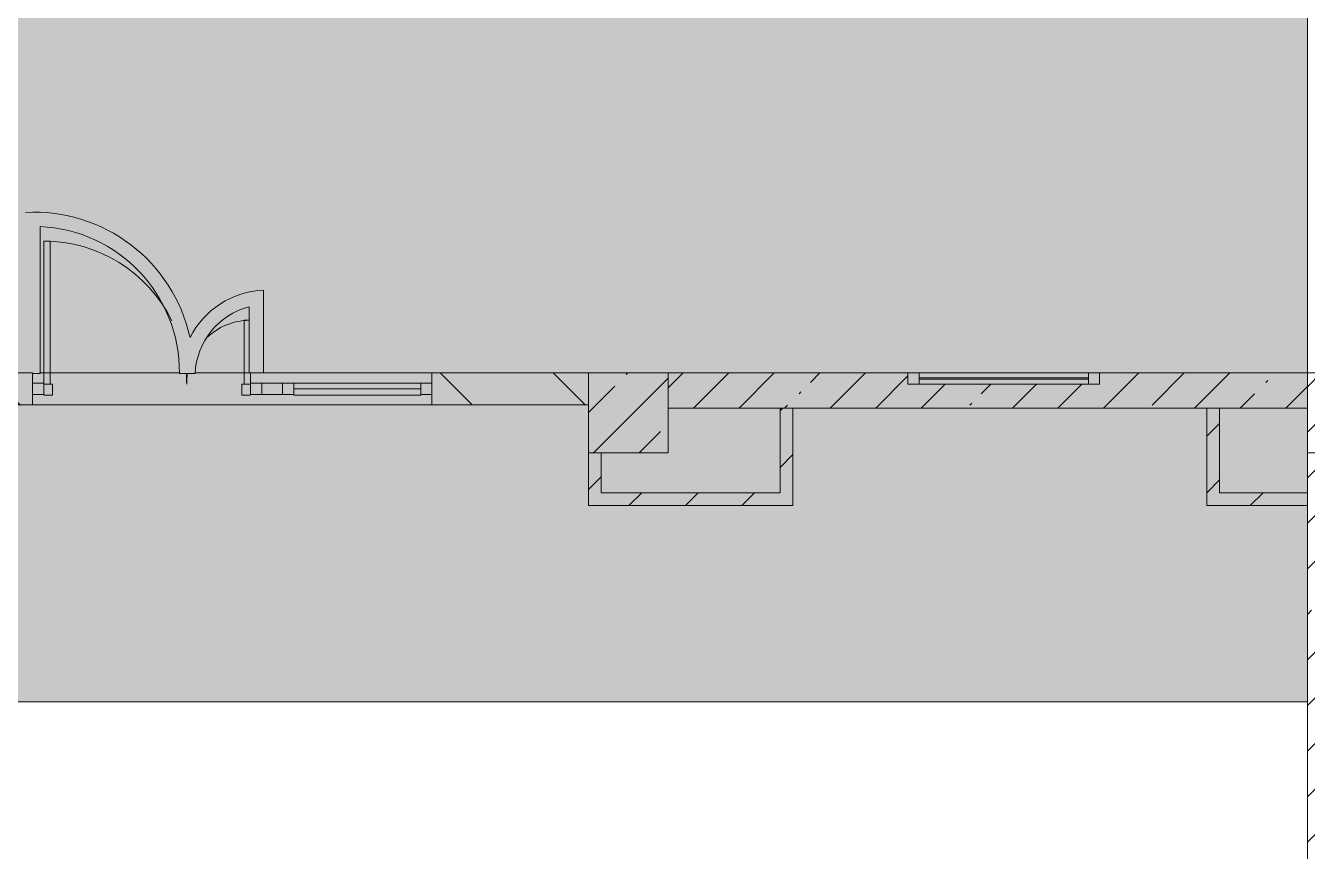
# Model space of a CAD drawing. Header units: millimetres. Extents: x 39815 to 261742, y -8553 to 29000.
# Drawn here: x 192120 to 200142, y 4907 to 10073 of the extents above; entities that cross this region are included whole.
import ezdxf

# ---------------------------------------------------------------- set-up
doc = ezdxf.new("R2010")
doc.units = ezdxf.units.MM
for name, color, linetype, lineweight in [('A-DETL', 7, 'Continuous', 5), ('I-WALL-3', 7, 'Continuous', 5), ('S-COLS', 7, 'Continuous', 5)]:
    doc.layers.add(name, color=color, linetype=linetype, lineweight=lineweight)
doc.layers.add('A-DETL-GENF-2', color=7, linetype='Continuous', lineweight=9, true_color=0x4994b4, transparency=0.4)
for name, color, linetype, lineweight, true_color in [('A-DETL-GENF-5', 7, 'Continuous', 5, 0x6f9cb0), ('A-DOOR-3', 7, 'Continuous', 5, 0xe2e2e2), ('A-DOOR-4', 7, 'Continuous', 5, 0x6f9cb0), ('A-FLOR-2', 7, 'Continuous', 5, 0x6f9cb0), ('A-GLAZ-3', 7, 'Continuous', 5, 0x2b586c), ('A-GLAZ-CURT-3', 7, 'Continuous', 5, 0x2b586c), ('A-GLAZ-CWMG-4', 7, 'Continuous', 5, 0x2b586c), ('A-WALL-5', 7, 'Continuous', 9, 0x2b586c), ('I-WALL-4', 7, 'Continuous', 5, 0x2b586c), ('S-COLS-1', 7, 'Continuous', 5, 0x2b586c)]:
    doc.layers.add(name, color=color, linetype=linetype, lineweight=lineweight, true_color=true_color)
pattern_1 = [(45, (134731.94, 0), (-285.1231, 285.1231), []), (45, (135017.06, 0), (-285.1231, 285.1231), [504.031, -100.806, 16.764, -84.042])]
pattern_2 = [(45, (134731.94, 0), (-176.7767, 176.7767), [])]

# ---------------------------------------------------------------- blocks, each defined once
blk = doc.blocks.new('BSC_Колонна _Прямоугольная - 500х500-V99-Общий план 2 этажа с размещением фрагментов 2_8-2_11')
at = {"layer": 'S-COLS'}
h = blk.add_hatch(dxfattribs=at)
h.set_pattern_fill('FP_47', color=256, style=0, pattern_type=2)
h.set_pattern_definition([(45, (-61160, -7650), (-285.1231, 285.1231), []), (45, (-60874.88, -7650), (-285.123, 285.123), [504.031, -100.806, 16.764, -84.042])])
h.paths.add_polyline_path([(-250, -250), (250, -250), (250, 250), (-250, 250)])
at = {"layer": 'S-COLS-1'}
for p, q in [((250, 250), (-250, 250)), ((-250, 250), (-250, -250)), ((250, -250), (250, 250)), ((-250, -250), (250, -250))]:
    blk.add_line(p, q, dxfattribs=at)
blk = doc.blocks.new('BSC_Колонна _Прямоугольная - 500х500-V110-Общий план 2 этажа с размещением фрагментов 2_8-2_11')
at = {"layer": 'S-COLS'}
h = blk.add_hatch(dxfattribs=at)
h.set_pattern_fill('FP_58', color=256, style=0, pattern_type=2)
h.set_pattern_definition([(45, (-65660, -7650), (-285.1231, 285.1231), []), (45, (-65374.88, -7650), (-285.1231, 285.1231), [504.031, -100.806, 16.764, -84.042])])
h.paths.add_polyline_path([(-250, -250), (250, -250), (250, 250), (-250, 250)])
for p, q in [((250, 250), (-250, 250)), ((250, -250), (250, 250)), ((-250, -250), (250, -250))]:
    blk.add_line(p, q, dxfattribs=at)
at = {"layer": 'S-COLS-1'}
blk.add_line((-250, 250), (-250, -250), dxfattribs=at)
blk = doc.blocks.new('120_Окно_СКБ_1Ст - 120_Окно_СКБ_1Ст 400х1200 EI30-24228621-Общий план 2 этажа с размещением фрагментов 2_8-2_11')
at = {"layer": 'A-GLAZ-3'}
for p, q in [((-600, 40), (-600, 110)), ((-600, 110), (-530, 110)), ((600, 110), (-600, 110)), ((-530, 110), (-530, 40)), ((530, 40), (530, 110)), ((530, 110), (600, 110)), ((600, 110), (600, 40)), ((-530, 40), (-600, 40)), ((-600, 40), (600, 40)), ((530, 80), (-530, 80)), ((530, 70), (-530, 70)), ((600, 40), (530, 40))]:
    blk.add_line(p, q, dxfattribs=at)
blk = doc.blocks.new('Прямоугольный импост - 50 x 70 мм-V344-Общий план 2 этажа с размещением фрагментов 2_8-2_11')
at = {"layer": 'A-GLAZ-CWMG-4'}
for p, q in [((-70, 35), (0, 35)), ((-70, -35), (-70, 35)), ((0, 35), (0, -35)), ((0, -35), (-70, -35))]:
    blk.add_line(p, q, dxfattribs=at)
blk = doc.blocks.new('Дверь_Витражная_остекление_ - ДВН_ДАО_Главный вход_1200 в свету-V352-Общий план 2 этажа с размещением фрагментов 2_8-2_11')
at = {"layer": 'A-DOOR-3'}
for points in [[(-607.5, 30), (-607.5, 925), (-647.5, 925), (-647.5, 30)], [(647.5, 30), (647.5, 100), (638.5, 100), (638.5, 430), (607.5, 430), (607.5, 30), (638.5, 30)]]:
    blk.add_hatch(color=256, dxfattribs=at).paths.add_polyline_path(points)
at = {"layer": 'A-DETL-GENF-5'}
for p, q in [((-607.5, 925), (-647.5, 925)), ((-647.5, 925), (-647.5, 35)), ((-607.5, 30), (-607.5, 925)), ((638.5, 430), (607.5, 430)), ((607.5, 430), (607.5, 30)), ((647.5, 35), (647.5, 100)), ((-647.5, 30), (-607.5, 30)), ((-592.5, 30), (-647.5, 30)), ((-592.5, -40), (-592.5, 30)), ((592.5, -40), (592.5, 30)), ((592.5, 30), (647.5, 30)), ((607.5, 30), (647.5, 30)), ((-647.5, -40), (-592.5, -40)), ((647.5, -40), (592.5, -40))]:
    blk.add_line(p, q, dxfattribs=at)
at = {"layer": 'A-DOOR-4'}
for p, q in [((-647.5, 925), (-647.5, 35)), ((647.5, 100), (647.5, 35))]:
    blk.add_line(p, q, dxfattribs=at)
for centre, radius, start, end in [((-647.5, 30), 895, 26.24052, 90), ((647.5, 30), 400, 91.32289, 133.99375), ((-647.5, 30), 895, 360, 4.36056), ((647.5, 30), 400, 170.15178, 180)]:
    blk.add_arc(centre, radius, start, end, dxfattribs=at)
blk = doc.blocks.new('Системная панель - Стемалит - 40мм-V346-Общий план 2 этажа с размещением фрагментов 2_8-2_11')
at = {"layer": 'A-GLAZ-CURT-3'}
for p, q in [((65, 35), (-65, 35)), ((-65, 35), (-65, -35)), ((65, -35), (65, 35)), ((-65, -35), (65, -35))]:
    blk.add_line(p, q, dxfattribs=at)
blk = doc.blocks.new('Прямоугольный импост - 50 x 70 мм-V353-Общий план 2 этажа с размещением фрагментов 2_8-2_11')
at = {"layer": 'A-GLAZ-CWMG-4'}
for p, q in [((-35, 35), (35, 35)), ((-35, -35), (-35, 35)), ((35, 35), (35, -35)), ((35, -35), (-35, -35))]:
    blk.add_line(p, q, dxfattribs=at)
blk = doc.blocks.new('Прямоугольный импост - 50 x 70 мм-V348-Общий план 2 этажа с размещением фрагментов 2_8-2_11')
at = {"layer": 'A-GLAZ-CWMG-4'}
for p, q in [((0, 35), (-70, 35)), ((-70, 35), (-70, -35)), ((0, -35), (0, 35)), ((-70, -35), (0, -35))]:
    blk.add_line(p, q, dxfattribs=at)
blk = doc.blocks.new('Системная панель - Стекло - 40мм-V354-Общий план 2 этажа с размещением фрагментов 2_8-2_11')
at = {"layer": 'A-GLAZ-CURT-3'}
for p, q in [((397.5, 0), (-397.5, 0)), ((-397.5, 0), (-397.5, -40)), ((397.5, -40), (397.5, 0)), ((-397.5, -40), (397.5, -40))]:
    blk.add_line(p, q, dxfattribs=at)
blk = doc.blocks.new('Прямоугольный импост - 50 x 70 мм-V350-Общий план 2 этажа с размещением фрагментов 2_8-2_11')
at = {"layer": 'A-GLAZ-CWMG-4'}
for p, q in [((-35, 35), (35, 35)), ((-35, -35), (-35, 35)), ((35, 35), (35, -35)), ((35, -35), (-35, -35))]:
    blk.add_line(p, q, dxfattribs=at)
blk = doc.blocks.new('Прямоугольный импост - 50 x 70 мм-V351-Общий план 2 этажа с размещением фрагментов 2_8-2_11')
at = {"layer": 'A-GLAZ-CWMG-4'}
blk.add_line((50860, 7835), (50065, 7835), dxfattribs=at)

msp = doc.modelspace()

# ---------------------------------------------------------------- hatches: boundary and pattern name
at = {"layer": 'A-DETL-GENF-2'}
h = msp.add_hatch(color=256, dxfattribs=at)
h.paths.add_polyline_path([(252875.9, 5159), (254061.9, 5159), (254061.9, 10600), (246661.9, 10600), (246661.9, 5159), (250659, 5159)])
h.paths.add_polyline_path([(228941.9, 5180), (236341.9, 5180), (236341.9, 10600), (228941.9, 10600), (228941.9, 7180.3)])
h.paths.add_polyline_path([(193021.1, 5842), (200141.9, 5842), (200141.9, 11900), (176891.9, 11900), (176891.9, 5842), (190804.2, 5842)])
h.paths.add_polyline_path([(210755.8, 10900), (219211.9, 10900), (219211.9, 15650), (210211.9, 15650), (210211.9, 10900)])
at = {"layer": 'I-WALL-3'}
h = msp.add_hatch(dxfattribs=at)
h.set_pattern_fill('FP_72', color=256, style=0, pattern_type=2)
h.set_pattern_definition([(135, (134731.94, 0), (-353.5534, -353.5534), [])])
h.paths.add_polyline_path([(195237.9, 7700), (195641.9, 7700), (195641.9, 7900), (194662.9, 7900), (194662.9, 7700)])
h.paths.add_polyline_path([(191912.7, 7700), (192162.9, 7700), (192162.9, 7900), (191641.9, 7900), (191641.9, 7700)])
h = msp.add_hatch(dxfattribs=at)
h.set_pattern_fill('FP_69', color=256, style=0, pattern_type=2)
h.set_pattern_definition(pattern_1)
h.paths.add_polyline_path([(196921.9, 7680), (200141.9, 7680), (200141.9, 7900), (198841.9, 7900), (198841.9, 7830), (197641.9, 7830), (197641.9, 7900), (196141.9, 7900), (196141.9, 7680), (196841.9, 7680)])
h = msp.add_hatch(dxfattribs=at)
h.set_pattern_fill('FP_73', color=256, style=0, pattern_type=2)
h.set_pattern_definition(pattern_2)
h.paths.add_polyline_path([(196921.9, 7150), (196921.9, 7680), (196841.9, 7680), (196841.9, 7150)])
h = msp.add_hatch(dxfattribs=at)
h.set_pattern_fill('FP_73', color=256, style=0, pattern_type=2)
h.set_pattern_definition(pattern_2)
h.paths.add_polyline_path([(199591.9, 7070), (199591.9, 7680), (199511.9, 7680), (199511.9, 7070)])
h = msp.add_hatch(dxfattribs=at)
h.set_pattern_fill('FP_73', color=256, style=0, pattern_type=2)
h.set_pattern_definition(pattern_2)
h.paths.add_polyline_path([(195721.9, 7150), (195721.9, 7400), (195641.9, 7400), (195641.9, 7150)])
h = msp.add_hatch(dxfattribs=at)
h.set_pattern_fill('FP_69', color=256, style=0, pattern_type=2)
h.set_pattern_definition(pattern_1)
h.paths.add_polyline_path([(200361.9, 400), (200361.9, 7400), (200141.9, 7400), (200141.9, 400), (200352.5, 400)])
h = msp.add_hatch(dxfattribs=at)
h.set_pattern_fill('FP_73', color=256, style=0, pattern_type=2)
h.set_pattern_definition(pattern_2)
h.paths.add_polyline_path([(196921.9, 7070), (196921.9, 7150), (195641.9, 7150), (195641.9, 7070)])
h = msp.add_hatch(dxfattribs=at)
h.set_pattern_fill('FP_73', color=256, style=0, pattern_type=2)
h.set_pattern_definition(pattern_2)
h.paths.add_polyline_path([(200141.9, 7070), (200141.9, 7150), (199591.9, 7150), (199591.9, 7070), (199671.6, 7070)])

# ---------------------------------------------------------------- linework, layer by layer
at = {"layer": 'A-DETL'}
for p, q in [((200141.9, 5842), (200141.9, 11900)), ((176891.9, 5842), (200141.9, 5842))]:
    msp.add_line(p, q, dxfattribs=at)
at = {"layer": 'A-FLOR-2'}
for p, q in [((192210, 7897), (192210, 8815.2)), ((193608.9, 7900), (193608.9, 8418.4)), ((193518.9, 8314.2), (193518.9, 7900)), ((192162.9, 7897), (192210, 7897)), ((192210, 7900), (193082.4, 7900)), ((193082.5, 7897), (193180.5, 7897)), ((193180.9, 7900), (194662.9, 7900)), ((194662.9, 7900), (193608.9, 7900))]:
    msp.add_line(p, q, dxfattribs=at)
for centre, radius, start, end in [((192172.5, 7906), 1000, 12.44956, 93.01125), ((192172.5, 7906), 910, 359.43333, 87.64026), ((193633.9, 7875), 544, 92.63401, 153.04618), ((193633.9, 7875), 454, 104.67311, 177.22246)]:
    msp.add_arc(centre, radius, start, end, dxfattribs=at)
at = {"layer": 'A-WALL-5'}
for p, q in [((196921.9, 7680), (196841.9, 7680)), ((199591.9, 7680), (199511.9, 7680)), ((200141.9, 7070), (200141.9, 7150))]:
    msp.add_line(p, q, dxfattribs=at)
at = {"layer": 'I-WALL-3'}
msp.add_line((200141.9, 7070), (200141.9, 400), dxfattribs=at)
at = {"layer": 'I-WALL-4'}
for p, q in [((192162.9, 7900), (191641.9, 7900)), ((192162.9, 7700), (192162.9, 7900)), ((192210, 7900), (193082.4, 7900)), ((193180.9, 7900), (193518.9, 7900)), ((194662.9, 7900), (194662.9, 7700)), ((194662.9, 7900), (195641.9, 7900)), ((197641.9, 7900), (196141.9, 7900)), ((200141.9, 7900), (198841.9, 7900)), ((195641.9, 7700), (191641.9, 7700)), ((196141.9, 7680), (196841.9, 7680)), ((196841.9, 7680), (196841.9, 7150)), ((196921.9, 7070), (196921.9, 7680)), ((196921.9, 7680), (199511.9, 7680)), ((199511.9, 7680), (199511.9, 7070)), ((199591.9, 7150), (199591.9, 7680)), ((199591.9, 7680), (200141.9, 7680)), ((195641.9, 7400), (195641.9, 7070)), ((195721.9, 7150), (195721.9, 7400)), ((200141.9, 7400), (200141.9, 7150)), ((196841.9, 7150), (195721.9, 7150)), ((200141.9, 7150), (199591.9, 7150)), ((195641.9, 7070), (196921.9, 7070)), ((199511.9, 7070), (200141.9, 7070))]:
    msp.add_line(p, q, dxfattribs=at)

# ---------------------------------------------------------------- block references
at = {"layer": 'A-DOOR-4'}
msp.add_blockref('Дверь_Витражная_остекление_ - ДВН_ДАО_Главный вход_1200 в свету-V352-Общий план 2 этажа с размещением фрагментов 2_8-2_11', (192880.4, 7800), dxfattribs=at)
at = {"layer": 'A-GLAZ-3'}
msp.add_blockref('120_Окно_СКБ_1Ст - 120_Окно_СКБ_1Ст 400х1200 EI30-24228621-Общий план 2 этажа с размещением фрагментов 2_8-2_11', (198241.9, 7790), dxfattribs=at)
at = {"layer": 'A-GLAZ-CURT-3'}
for name, p in [('Системная панель - Стемалит - 40мм-V346-Общий план 2 этажа с размещением фрагментов 2_8-2_11', (193662.9, 7800)), ('Системная панель - Стекло - 40мм-V354-Общий план 2 этажа с размещением фрагментов 2_8-2_11', (194195.4, 7800))]:
    msp.add_blockref(name, p, dxfattribs=at)
at = {"layer": 'A-GLAZ-CWMG-4', "rotation": 180}
msp.add_blockref('Прямоугольный импост - 50 x 70 мм-V348-Общий план 2 этажа с размещением фрагментов 2_8-2_11', (192162.9, 7800), dxfattribs=at)
at = {"layer": 'A-GLAZ-CWMG-4', "extrusion": (0, 0, -1), "rotation": 180}
for name, p in [('Прямоугольный импост - 50 x 70 мм-V353-Общий план 2 этажа с размещением фрагментов 2_8-2_11', (-193562.9, 7800)), ('Прямоугольный импост - 50 x 70 мм-V350-Общий план 2 этажа с размещением фрагментов 2_8-2_11', (-193762.9, 7800)), ('Прямоугольный импост - 50 x 70 мм-V344-Общий план 2 этажа с размещением фрагментов 2_8-2_11', (-194662.9, 7800))]:
    msp.add_blockref(name, p, dxfattribs=at)
at = {"layer": 'A-GLAZ-CWMG-4'}
msp.add_blockref('Прямоугольный импост - 50 x 70 мм-V351-Общий план 2 этажа с размещением фрагментов 2_8-2_11', (143732.9, 0), dxfattribs=at)
at = {"layer": 'S-COLS'}
msp.add_blockref('BSC_Колонна _Прямоугольная - 500х500-V110-Общий план 2 этажа с размещением фрагментов 2_8-2_11', (200391.9, 7650), dxfattribs=at)
at = {"layer": 'S-COLS-1'}
msp.add_blockref('BSC_Колонна _Прямоугольная - 500х500-V99-Общий план 2 этажа с размещением фрагментов 2_8-2_11', (195891.9, 7650), dxfattribs=at)

doc.saveas('drawing.dxf')
